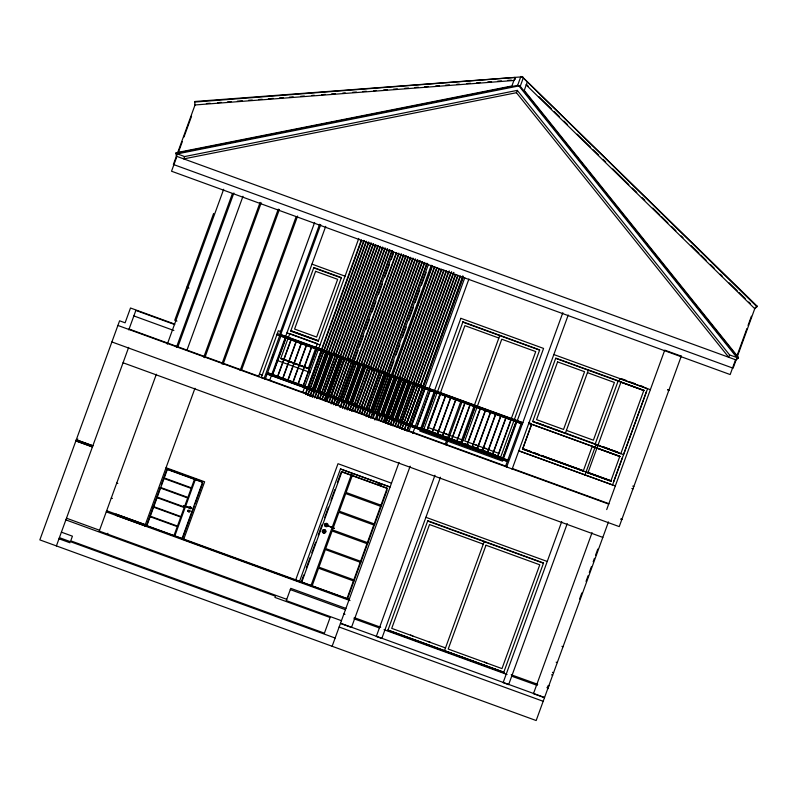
<?xml version="1.0" encoding="UTF-8"?>
<svg xmlns="http://www.w3.org/2000/svg" width="797" height="797" viewBox="0 0 797 797"><rect width="100%" height="100%" fill="white"/><g stroke="black" fill="none" stroke-linecap="round" stroke-linejoin="round"><path stroke-width="1.2" d="M323.801 532.117L324.19 530.543M324.23 531.908L324.369 530.553L323.981 532.147M189.626 507.589C189.148 509.283 192.017 508.078 189.965 507.619A1.255 1.245 0 0 1 189.218 507.559L190.852 508.028L189.726 507.579A1.255 1.245 0 0 1 189.178 507.669A1.255 1.245 0 0 1 189.646 508.097M187.982 511.256L189.088 511.963L190.363 511.216M191.539 507.978L190.603 508.755L189.377 508.247M327.089 525.522L327.149 524.665M514.175 80.457L195.026 104.965L194.617 102.066L515.001 77.458L511.903 85.966L176.167 152.765L176.376 156.222L736.109 359.955L738.49 357.435L524.237 90.45L527.325 81.952M194.617 102.066L194.827 101.498L522.214 76.831L757.15 306.168L756.941 306.735L754.769 308.688L526.04 84.771M177.562 152.954L195.235 104.397M176.555 157.427L171.534 171.225L730.172 374.55L735.611 359.606M178.538 151.978L182.304 141.637M183.977 137.034L190.254 119.789M190.363 119.48L191.569 116.183M77.827 438.998L77.01 441.239L92.452 446.858M184.575 156.571L183.728 158.902L516.436 92.711L517.283 90.38L184.575 156.571L175.958 153.323L517.642 85.349L520.232 86.285L738.291 357.992L729.604 354.944L517.283 90.38M128.775 329.888L135.859 310.432L174.732 324.578M91.346 446.459L91.745 445.354M56.398 545.915L128.656 347.382M213.616 213.476L174.742 320.274L176.954 321.071M156.351 374.231L99.256 531.091L286.761 599.334M167.3 344.155L223.678 189.258M107.535 534.1L107.844 533.263M176.396 347.462L232.345 193.741M115.635 515.26L116.073 514.075L145.293 524.715L106.668 510.747M177.93 346.705L233.88 192.984M187.026 350.013L242.985 196.271M203.763 357.205L260.111 202.408M204.839 357.694L261.207 202.817M144.865 525.9L194.956 388.278M161.193 485.044L166.693 469.911M221.935 363.92L278.273 209.123M223.04 364.319L279.408 209.432M183.938 505.657L189.138 507.779A1.255 1.245 0 0 1 189.606 508.207M173.945 535.714L177.263 526.608L149.706 516.576M194.657 478.818L191.38 487.824L163.823 477.802M174.792 536.022L195.504 479.127M189.138 510.668L188.879 511.395L189.138 510.628M240.136 370.545L296.085 216.824M190.094 508.217L190.403 507.35M241.66 369.778L297.61 216.057M194.269 506.294L182.433 538.802L146.399 525.691L160.346 487.365L187.893 497.398L191.17 488.392L163.624 478.359M195.106 503.963L202.717 483.062M183.619 539.529L204.64 481.796L166.035 467.739M258.527 376.642L314.636 222.473M278.372 330.695L261.326 377.519L265.301 378.964L280.942 335.985L460.546 401.349M280.116 332.748L319.597 224.286M264.086 378.515L281.122 331.691L279.289 331.024M271.986 358.53L273.251 355.034M280.454 335.248L320.733 224.595M269.745 380.119L325.724 226.328M272.405 374.63L285.824 337.759M272.644 374.72L286.063 337.848M289.859 333.435L280.703 358.6L308.27 368.642L317.435 343.477M313.879 267.453L290.706 331.114L318.282 341.146L341.445 277.495M277.525 376.493L290.945 339.622M277.764 376.582L291.184 339.711M282.646 378.356L296.066 341.485M282.895 378.445L296.305 341.574M287.767 380.219L301.186 343.348M288.016 380.308L301.425 343.437M292.888 382.082L306.307 345.221M293.137 382.171L306.556 345.3M298.008 383.945L311.428 347.084M298.257 384.034L311.677 347.173M303.129 385.808L316.548 348.947M303.378 385.897L316.798 349.036M302.721 392.483L358.789 238.423M305.48 393.489L361.39 239.847M305.52 394.575L361.469 240.853M308.25 387.671L321.669 350.81M308.499 387.76L321.918 350.899M307.463 395.282L363.84 240.395M307.851 395.432L364.229 240.535M309.804 396.139L366.172 241.242M310.192 396.278L366.57 241.391M313.37 389.544L326.79 352.673M313.62 389.623L327.039 352.762M312.135 396.986L368.513 242.099M312.544 397.085L368.901 242.238M314.476 397.833L370.844 242.946M315.283 396.816L371.233 243.085M318.491 391.407L331.911 354.535M318.74 391.496L332.16 354.625M316.827 398.639L373.185 243.792M317.624 397.663L373.574 243.942M319.567 398.37L375.517 244.649M319.956 398.51L375.905 244.789M323.612 393.27L337.031 356.398M323.861 393.359L337.28 356.488M321.898 399.227L377.858 245.496M322.287 399.367L378.246 245.635M324.24 400.074L380.189 246.343M340.08 357.504L324.439 400.483L325.664 400.931L341.305 357.953M324.628 400.214L380.577 246.492M326.571 400.921L382.54 247.15M326.959 401.06L382.929 247.299M330.685 395.84L344.105 358.969M330.934 395.93L344.354 359.058M328.912 401.768L384.881 248.006M329.3 401.917L385.27 248.146M331.243 402.624L387.212 248.853M331.213 403.93L387.601 248.993M333.584 403.471L389.544 249.7M335.806 397.703L349.225 360.842M333.545 404.776L389.932 249.85M335.916 404.318L391.885 250.557M335.886 405.633L392.273 250.696M337.639 405.195L393.559 251.563M338.675 404.009L342.491 393.529M343.338 391.197L348.847 376.054M349.694 373.733L353.509 363.253M354.785 359.756L358.172 350.441M359.447 346.944L363.681 335.298M365.803 329.47L369.619 318.989M372.159 312.006L375.975 301.525M378.515 294.541L382.331 284.051M384.881 277.067L389.544 264.255M391.237 259.603L393.359 253.775M340.927 399.566L354.346 362.705M341.176 399.656L354.595 362.794M339.98 407.357L396.318 252.559M340.449 407.287L396.408 253.526M342.391 407.994L398.769 253.107M342.78 408.144L398.749 254.373M346.047 401.429L359.467 364.568M346.297 401.519L359.716 364.657M344.722 408.851L401.1 253.954M345.111 408.991L401.489 254.104M347.064 409.698L403.441 254.811M347.452 409.837L403.83 254.95M351.168 403.292L364.588 366.431M351.417 403.382L364.837 366.52M349.395 410.545L405.773 255.658M350.212 409.528L406.181 255.757M351.736 411.401L408.124 256.465M352.543 410.375L408.512 256.604M356.289 405.165L369.708 368.294M354.496 411.083L410.455 257.311M354.884 411.222L410.844 257.461M295.567 580.286L337.998 463.705L391.486 483.191M356.827 411.929L412.796 258.168M357.215 412.079L413.185 258.308M359.168 412.786L415.127 259.015M361.41 407.028L374.829 370.157M359.557 412.926L415.516 259.155M299.423 581.69L340.458 468.965L390.092 487.027L340.449 468.975M361.499 413.633L417.469 259.862M361.888 413.773L417.857 260.011M303.727 575.006L301.176 582.029L347.502 598.886L353.579 582.199M306.287 567.992L310.113 557.472M311.816 552.789L315.652 542.269M318.202 535.245L322.028 524.725M324.588 517.711L328.414 507.181M330.974 500.167L334.8 489.637M337.35 482.623L341.186 472.103M363.83 414.48L419.8 260.719M364.219 414.629L420.188 260.858M366.54 408.891L379.95 372.02M366.779 408.981L380.199 372.109M366.172 415.337L422.141 261.565M325.565 525.173L326.083 525.861L326.441 524.237M366.132 416.642L422.53 261.705M325.903 523.998L325.624 525.89L327.049 525.552M334.272 528.381L327.567 525.701A1.405 1.405 0 0 1 327.029 524.994L327.069 524.884A1.405 1.405 0 0 0 327.607 525.602L326.84 525.881M327.129 525.422L334.312 528.281M368.503 416.183L424.472 262.412M368.473 417.489L424.861 262.562M371.661 410.754L385.071 373.883M371.9 410.844L385.32 373.972M370.844 417.03L426.813 263.269M370.804 418.345L427.202 263.408M310.989 585.596L351.427 474.504M372.568 417.907L428.487 264.275M312.085 585.994L318.561 568.211L353.978 581.103M352.513 474.902L346.117 492.496L381.534 505.388M373.175 417.887L388.438 375.955M389.713 372.468L393.947 360.822M396.069 354.994L399.885 344.513M402.425 337.529L406.241 327.049M408.781 320.055L413.444 307.253M415.137 302.591L419.8 289.779M421.503 285.117L426.166 272.315M376.782 412.617L390.201 375.746M377.021 412.707L390.44 375.835M374.899 420.069L431.247 265.271M376.124 419.591L432.094 265.829M376.493 419.78L432.462 266.009M378.445 420.487L434.395 266.756M378.834 420.627L434.793 266.856M381.902 414.48L395.322 377.609M382.142 414.57L395.561 377.698M380.777 421.334L436.726 267.613M381.165 421.474L437.135 267.712M383.118 422.191L439.077 268.42M383.506 422.33L439.466 268.559M400.443 379.482L384.792 422.45L386.017 422.898L401.658 379.92M387.571 417.21L393.08 402.077M393.927 399.745L399.436 384.602M401.558 378.784L441.418 269.266M386.266 422.012L441.807 269.406M387.78 423.884L443.75 270.113M388.169 424.024L444.138 270.263M391.048 417.807L404.458 380.946M391.287 417.897L404.707 381.026M390.122 424.741L446.091 270.97M390.51 424.881L446.479 271.11M392.453 425.588L448.422 271.817M392.841 425.728L449.219 270.841M517.642 85.349L520.879 76.462L523.47 77.409L520.232 86.285M396.169 419.67L409.588 382.809M396.408 419.76L409.827 382.899M394.794 426.435L450.753 272.664M395.182 426.574L451.57 271.647M397.125 427.282L453.503 272.395M397.514 427.431L453.911 272.494M401.289 421.533L414.709 384.672M401.529 421.623L414.948 384.762M399.466 428.138L455.426 274.367M399.855 428.278L455.814 274.507M401.798 428.985L457.747 275.264M458.136 275.403L401.818 428.945M406.41 423.396L419.83 386.535M404.129 429.832L460.088 276.111M406.649 423.486L420.069 386.625M404.527 429.981L460.477 276.25M462.848 275.792L406.878 430.788M406.859 430.828L462.808 277.107M407.496 430.619L463.416 276.987M353.888 581.342L387.143 489.996M408.801 431.536L464.761 277.814M411.531 425.269L424.95 388.398M411.77 425.349L425.19 388.488M332.13 646.267L399.048 462.399M412.736 433.369L468.925 278.99M416.652 427.132L430.071 390.261M416.891 427.222L430.31 390.351M421.772 428.995L435.192 392.124M422.012 429.085L435.431 392.214M410.156 466.195L351.467 627.448L340.439 623.433M423.785 429.364L462.967 321.719M426.893 430.858L440.313 393.987M427.132 430.948L440.552 394.077M432.014 432.721L445.433 395.85M432.253 432.811L445.672 395.94M437.135 434.584L450.554 397.713M437.374 434.674L450.793 397.803M442.255 436.447L455.675 399.576M442.494 436.537L455.914 399.666M460.796 401.449L445.154 444.417L446.37 444.865L462.011 401.887M434.973 475.231L376.284 636.474L381.803 638.487L440.492 477.234M451.401 439.775L464.82 402.913M451.64 439.864L465.059 402.993M456.522 441.638L469.941 404.776M427.82 520.64L387.84 630.477L503.644 672.628L543.544 563.001L427.78 520.74M456.761 441.727L470.18 404.866M499.849 335.288L460.776 442.634L500.665 457.149M461.642 443.501L475.062 406.639M461.881 443.59L475.301 406.729M466.763 445.364L480.183 408.502M467.012 445.453L480.422 408.592M471.884 447.237L485.303 410.365M472.133 447.316L485.542 410.455M477.005 449.1L490.424 412.228M477.254 449.189L490.673 412.318M482.125 450.963L495.545 414.091M482.374 451.052L495.794 414.181M487.246 452.826L500.665 415.954M487.495 452.915L500.914 416.044M492.367 454.688L505.786 417.817M492.616 454.778L506.035 417.907M497.487 456.551L535.733 351.587L501.761 339.223L464.731 440.96L498.703 453.324M497.736 456.641L511.156 419.77M500.596 457.319L539.689 349.933L462.918 321.849M502.608 458.414L516.028 421.553M502.857 458.504L516.277 421.633M506.683 466.962L562.831 312.693M484.297 541.322L444.437 650.84L503.724 672.419M512.072 469.303L568.231 315.014M531.629 424.163L522.533 449.139L583.942 471.376M522.653 449.06L531.659 424.323M588.435 369.908L565.382 433.239L532.735 421.364M561.736 521.607L503.126 682.64L508.635 684.653L567.245 523.619M583.195 471.216L592.36 446.051M618.233 380.747L595.11 444.298L532.665 421.573L555.748 358.132L588.395 370.007M584.958 474.972L595.957 444.726L620.773 453.762L643.946 390.112M587.937 472.82L621.112 381.683M592.061 532.645L533.452 693.679L544.481 697.694M610.771 481.258L619.857 456.282L597.79 448.273M613.481 482.125L622.487 457.378M646.506 391.397L623.493 454.629L596.046 444.497M606.706 509.592L664.738 350.142L681.286 356.159M579.608 599.035L581.82 592.958M586.024 581.412L588.126 575.643M589.282 572.475L591.374 566.707M593.167 561.785L594.432 558.318M595.578 555.16L597.79 549.083M547.589 689.156L548.964 685.39M608.45 521.935L536.172 720.538L39.85 539.888L119.59 320.802L125.109 322.805L130.499 308.001L174.613 324.06M681.305 356.09L619.239 526.608L111.899 341.953M729.604 354.944L728.747 357.275L516.436 92.711M736.757 356.458L746.909 328.563M748.054 325.415L751.402 316.21M737.155 357.086L754.968 308.12L757.15 306.168L755.895 305.6M325.485 525.064L325.804 524.277M187.953 510.339L187.962 511.315M325.684 524.595L325.853 524.376M325.584 524.874L327.029 524.994M736.318 359.387L738.49 357.435M188.132 510.239L189.945 510.558M326.242 524.197L325.704 525.163M326.72 525.831L326.083 525.861M189.566 506.902L190.224 506.842M206.393 103.54L210.109 103.251M217.551 102.683L221.267 102.395M227.464 101.926L231.19 101.637M237.386 101.159L242.348 100.781M248.544 100.302L252.26 100.014M258.467 99.545L262.183 99.256M268.38 98.778L273.341 98.4M279.538 97.921L283.254 97.642M289.46 97.164L293.176 96.875M300.618 96.307L304.334 96.019M311.776 95.451L314.247 95.261M321.689 94.684L325.405 94.405M331.612 93.926L335.328 93.638M342.77 93.07L345.24 92.88M352.682 92.303L356.398 92.024M362.605 91.545L366.321 91.256M373.763 90.689L376.244 90.499M383.676 89.931L387.402 89.643M393.598 89.164L397.314 88.875M404.756 88.308L408.472 88.019M414.669 87.55L418.395 87.262M424.592 86.783L428.308 86.504M435.75 85.927L439.466 85.648M445.662 85.169L449.388 84.88M456.82 84.313L459.301 84.123M466.743 83.546L470.459 83.267M476.656 82.788L480.382 82.499M487.814 81.932L491.54 81.643M497.736 81.174L501.452 80.886M507.649 80.407L511.375 80.118M190.204 506.892L191.519 508.038M189.108 511.913L188.192 511.485M667.786 389.803L668.892 390.201M667.756 389.892L668.862 390.291M311.966 264.126L345.051 276.17M622.118 378.934L626.083 380.368M630.467 382.092L635.378 383.755M639.662 385.439L643.687 386.784M553.835 354.555L650.342 389.683M313.839 267.563L341.405 277.595M313.719 267.882L341.295 277.914M462.808 322.147L539.629 350.102M589.093 370.147L617.067 380.328M621.311 382.092L642.741 389.912M555.678 358.341L618.123 381.066M620.963 382.102L644.185 390.55M643.787 390.53L618.97 381.494L619.976 378.754L647.553 388.787L612.524 485.004L518.777 450.883M498.852 338.038L464.88 325.654L427.85 427.391L461.822 439.755M587.439 372.637L614.397 382.47L593.386 440.203L566.428 430.38M186.747 287.279L188.959 288.086M290.865 330.685L318.431 340.727M290.825 330.795L318.392 340.827M537.437 422.828L544.431 425.498M546.692 426.196L552.6 428.467M554.792 429.145L561.925 431.864M563.788 432.422L595.22 443.979M596.116 444.308L600.629 445.951M602.741 446.599L609.715 449.139M611.907 450.056L617.834 452.098M602.671 446.788L609.635 449.349M611.966 450.175L617.765 452.307M289.779 333.654L317.365 343.666M286.95 332.857L320.035 344.902M528.979 422.868L530.872 423.556M528.939 422.968L530.772 423.635M532.775 424.612L592.002 446.141M528.819 423.287L596.943 448.083M598.109 448.502L620.166 456.532M528.78 423.396L531.539 424.393M592.201 446.479L619.777 456.512M280.175 334.322L522.812 422.639M277.336 333.525L522.742 422.848M462.878 402.206L521.208 423.436L505.507 466.384L506.733 466.833M276.888 334.75L522.294 424.064M632.738 486.11L633.864 486.429M281.999 358.6L287.747 360.692M290.048 361.529L307.283 367.796M280.773 358.391L308.359 368.403M523.968 449.06L530.902 451.59M533.213 452.427L539.001 454.529M541.312 455.376L582.946 470.529M588.096 472.402L611.319 480.85M523.858 449.139L530.892 451.799M533.193 452.537L539.041 454.768M541.352 455.505L583.354 470.798M585.616 471.734L611.239 481.039M631.872 488.481L632.977 488.88M522.613 448.93L610.851 481.019M585.954 472.222L611.16 481.278M276.938 360.354L310.033 372.388M518.817 450.783L615.324 485.901M133.856 315.931L173.876 330.496M435.82 430.151L438.091 430.978M444.885 433.448L447.147 434.275M474.972 444.547L477.234 445.364M484.028 447.844L486.3 448.661M425.08 429.354L432.094 431.904M434.196 432.671L447.217 437.414M449.01 438.061L460.018 442.076M464.671 443.77L468.168 445.035M472.82 446.728L477.473 448.422M482.135 450.116L485.622 451.391M490.275 453.085L494.937 454.778M423.894 429.065L461.503 442.753M464.243 443.75L468.805 445.413M473.358 447.067L476.775 448.312M481.338 449.976L485.891 451.63M490.454 453.294L495.007 454.948M267.603 372.637L326.74 394.166M327.956 394.605L387.093 416.134M388.318 416.572L507.809 460.068M267.523 372.857L326.66 394.376M327.886 394.824L387.023 416.343M388.239 416.791L447.376 438.31M448.591 438.758L507.729 460.277M267.154 373.863L326.292 395.392M327.517 395.83L386.655 417.359M389.036 418.216L447.007 439.326M448.223 439.765L507.36 461.294M267.085 374.072L326.222 395.601M327.437 396.039L386.575 417.568M387.79 418.007L446.928 439.536M448.153 439.974L507.29 461.503M259.443 374.102L262.422 375.188M129.084 329.041L258.676 376.214M264.196 378.226L506.832 466.534M512.351 468.546L608.858 503.674M264.166 378.306L265.381 378.754M384.871 422.241L386.097 422.689M445.234 444.208L446.45 444.656M117.896 325.455L608.699 504.093M621.859 519.415L620.753 519.016L621.829 519.505M123.047 362.774L602.831 537.397M377.519 483.998L380.996 485.263M387.193 488.143L341.953 471.685L301.625 582.477L181.915 538.902L202.617 482.026L167.43 469.224L146.728 526.1L145.024 525.472M341.863 471.934L387.103 488.402L346.864 598.946L349.066 599.742M425.907 517.313L547.23 561.467M427.66 521.059L543.464 563.21M381.135 506.484L345.719 493.592L339.313 511.186L374.729 524.087M483.281 544.122L429.513 524.546L391.725 628.365L445.503 647.921M374.331 525.183L338.914 512.292L332.508 529.885L367.925 542.777M169.402 469.622L182.214 474.285M185.472 475.47L199.868 480.711M167.33 469.473L202.518 482.285M367.527 543.873L332.11 530.981L325.704 548.575L361.121 561.477M78.504 440.542L92.85 445.762M76.273 439.824L92.821 445.842M75.874 440.92L92.412 446.938M160.137 487.933L187.684 497.966L184.406 506.982L156.86 496.949M360.762 562.463L325.345 549.571L318.939 567.165L354.356 580.057M116.721 483.121L117.826 483.52M156.65 497.517L184.197 507.54L180.919 516.556L153.373 506.523M561.935 646.317L563.041 646.716M153.183 507.031L180.74 517.064L177.452 526.07L149.906 516.048M111.281 498.055L112.387 498.454M556.157 662.177L557.262 662.586M552.46 672.339L553.566 672.738M146.339 525.482L182.603 538.682M183.778 539.101L349.216 599.314M115.665 515.181L144.895 525.811M106.26 511.853L350.013 600.569M551.554 674.83L552.66 675.238M345.908 608.41L290.756 588.345L286.292 600.609L341.445 620.674M290.297 589.611L345.44 609.685M410.475 635.06L412.806 635.916M427.999 641.446L430.34 642.292M484.486 662.118L486.808 663.024M547.459 686.087L548.565 686.486M343.915 613.869L345.021 614.278M354.227 617.625L380.677 627.249M511.196 674.76L537.686 684.304M546.891 687.652L547.987 688.05M387.99 630.058L503.794 672.21M387.95 630.158L503.764 672.309M353.888 618.741L379.392 627.936M384.005 629.71L507.071 674.501M511.714 676.195L537.228 685.38M66.48 518.199L99.565 530.244M65.862 519.893L275.423 596.166L274.955 597.441L330.107 617.506L324.409 633.167L70.734 540.834L72.427 536.182L61.399 532.167M340.518 623.224L544.56 697.485M339.133 627.03L543.175 701.29M59.396 537.666L335.129 638.028M58.988 538.782L70.016 542.797M190.543 506.982L191.469 507.789M326.292 525.273L325.764 524.635M522.214 76.831L756.941 306.735M526.618 84.582L528.401 86.315M539.061 96.756L551.504 108.94M554.164 111.54L559.494 116.76M563.937 121.114L567.494 124.591M577.267 134.155L590.597 147.206M593.257 149.816L598.597 155.036M603.03 159.38L605.7 161.99M612.813 168.954L628.803 184.605M632.36 188.092L636.803 192.436M642.133 197.656L644.793 200.266M652.793 208.097L659.896 215.051M661.679 216.794L667.896 222.881M671.453 226.358L675.896 230.712M681.226 235.932L682.999 237.665M690.999 245.496L698.999 253.326M700.772 255.07L706.102 260.28M710.545 264.634L714.102 268.111M720.319 274.198L722.092 275.941M729.205 282.895L737.205 290.726M738.978 292.469L745.195 298.556M748.752 302.033L750.525 303.777M189.148 508.078L188.979 507.53M515.001 77.458L515.28 79.391M176.167 152.765L176.575 155.664M326.621 526.11A1.405 1.405 0 0 1 327.487 525.91M324.777 525.113A1.714 1.714 20 0 0 324.917 525.542A1.714 1.714 20 0 1 324.877 524.167M324.758 524.665A1.714 1.714 20 0 1 325.066 523.828M177.223 153.891L173.367 164.471L733.11 368.194L736.956 357.624L518.907 85.917L177.223 153.891M189.586 507.699L183.898 505.756L189.586 507.699M315.592 271.309L294.581 329.051L316.638 337.071L337.659 279.329L315.592 271.319M460.855 318.322L419.83 431.038L502.548 461.144L543.574 348.428L460.855 318.322M486.001 545.218L448.213 649.037L501.99 668.603L539.768 564.794L486.001 545.238M557.591 361.898L536.58 419.64L563.539 429.453L584.56 371.711L557.591 361.898M325.076 526.12A1.714 1.714 20 0 0 327.995 525.612A1.714 1.714 20 0 0 326.093 523.34A1.714 1.714 20 0 0 325.076 526.12M322.775 532.446A1.714 1.714 20 0 0 325.694 531.928A1.714 1.714 20 0 0 323.791 529.656A1.714 1.714 20 0 0 322.775 532.446A1.714 1.714 20 0 0 325.674 531.988A1.714 1.714 20 0 0 323.771 529.716A1.714 1.714 20 0 0 322.755 532.496"/></g></svg>
